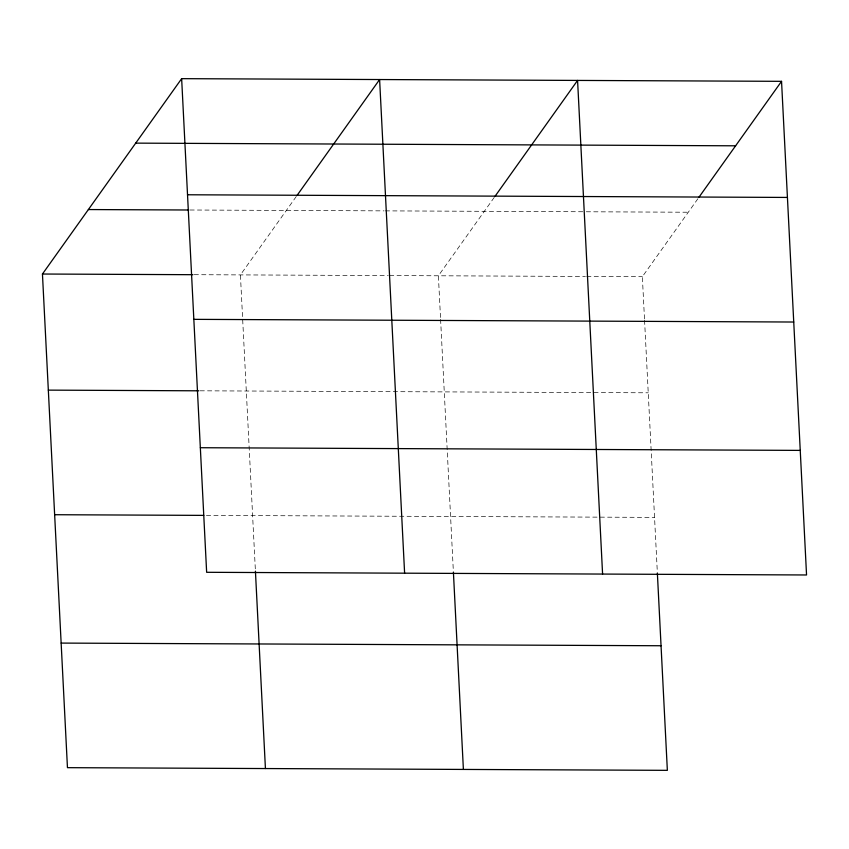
<?xml version="1.0" encoding="UTF-8"?>
<svg xmlns="http://www.w3.org/2000/svg" width="849" height="849" viewBox="0 0 849 849"><rect width="100%" height="100%" fill="white"/><g stroke="black" fill="none" stroke-linecap="round" stroke-linejoin="round"><path stroke-width="0.64" stroke-dasharray="4.25 3.18" d="M296.269 196.501L240.416 274.906L255.358 569.859M494.245 197.393L438.381 275.787L440.525 318.004M644.487 318.916L642.353 276.7L698.207 198.295M190.006 210L384.013 210.87M385.329 210.87L584.972 211.762M586.298 211.772L688.284 212.229M194.23 274.694L388.237 275.564M389.553 275.564L585.396 276.445M586.723 276.445L642.353 276.7M200.109 390.805L648.233 392.8M206.413 515.396L654.547 517.391M644.561 320.232L657.296 571.653M440.589 319.33L453.324 570.74"/><path stroke-width="1.27" d="M657.359 572.969L667.356 770.34L67.453 767.666L42.45 274.025L181.644 78.66L781.547 81.334L806.55 574.975L206.647 572.3L181.644 78.66M297.033 195.44L379.609 79.541L404.612 573.192M495.009 196.321L577.575 80.422L602.588 574.073M698.971 197.223L781.547 81.334M135.713 143.131L735.605 145.805M187.523 194.771L787.426 197.435M88.381 209.554L188.69 210M42.45 274.025L192.903 274.694M193.837 319.351L793.741 322.026M48.329 390.126L198.783 390.805M200.343 447.72L800.236 450.394M54.644 514.717L203.781 515.385M61.149 643.086L661.042 645.749M453.398 572.067L463.395 769.438M255.422 571.175L265.429 768.547"/></g></svg>
